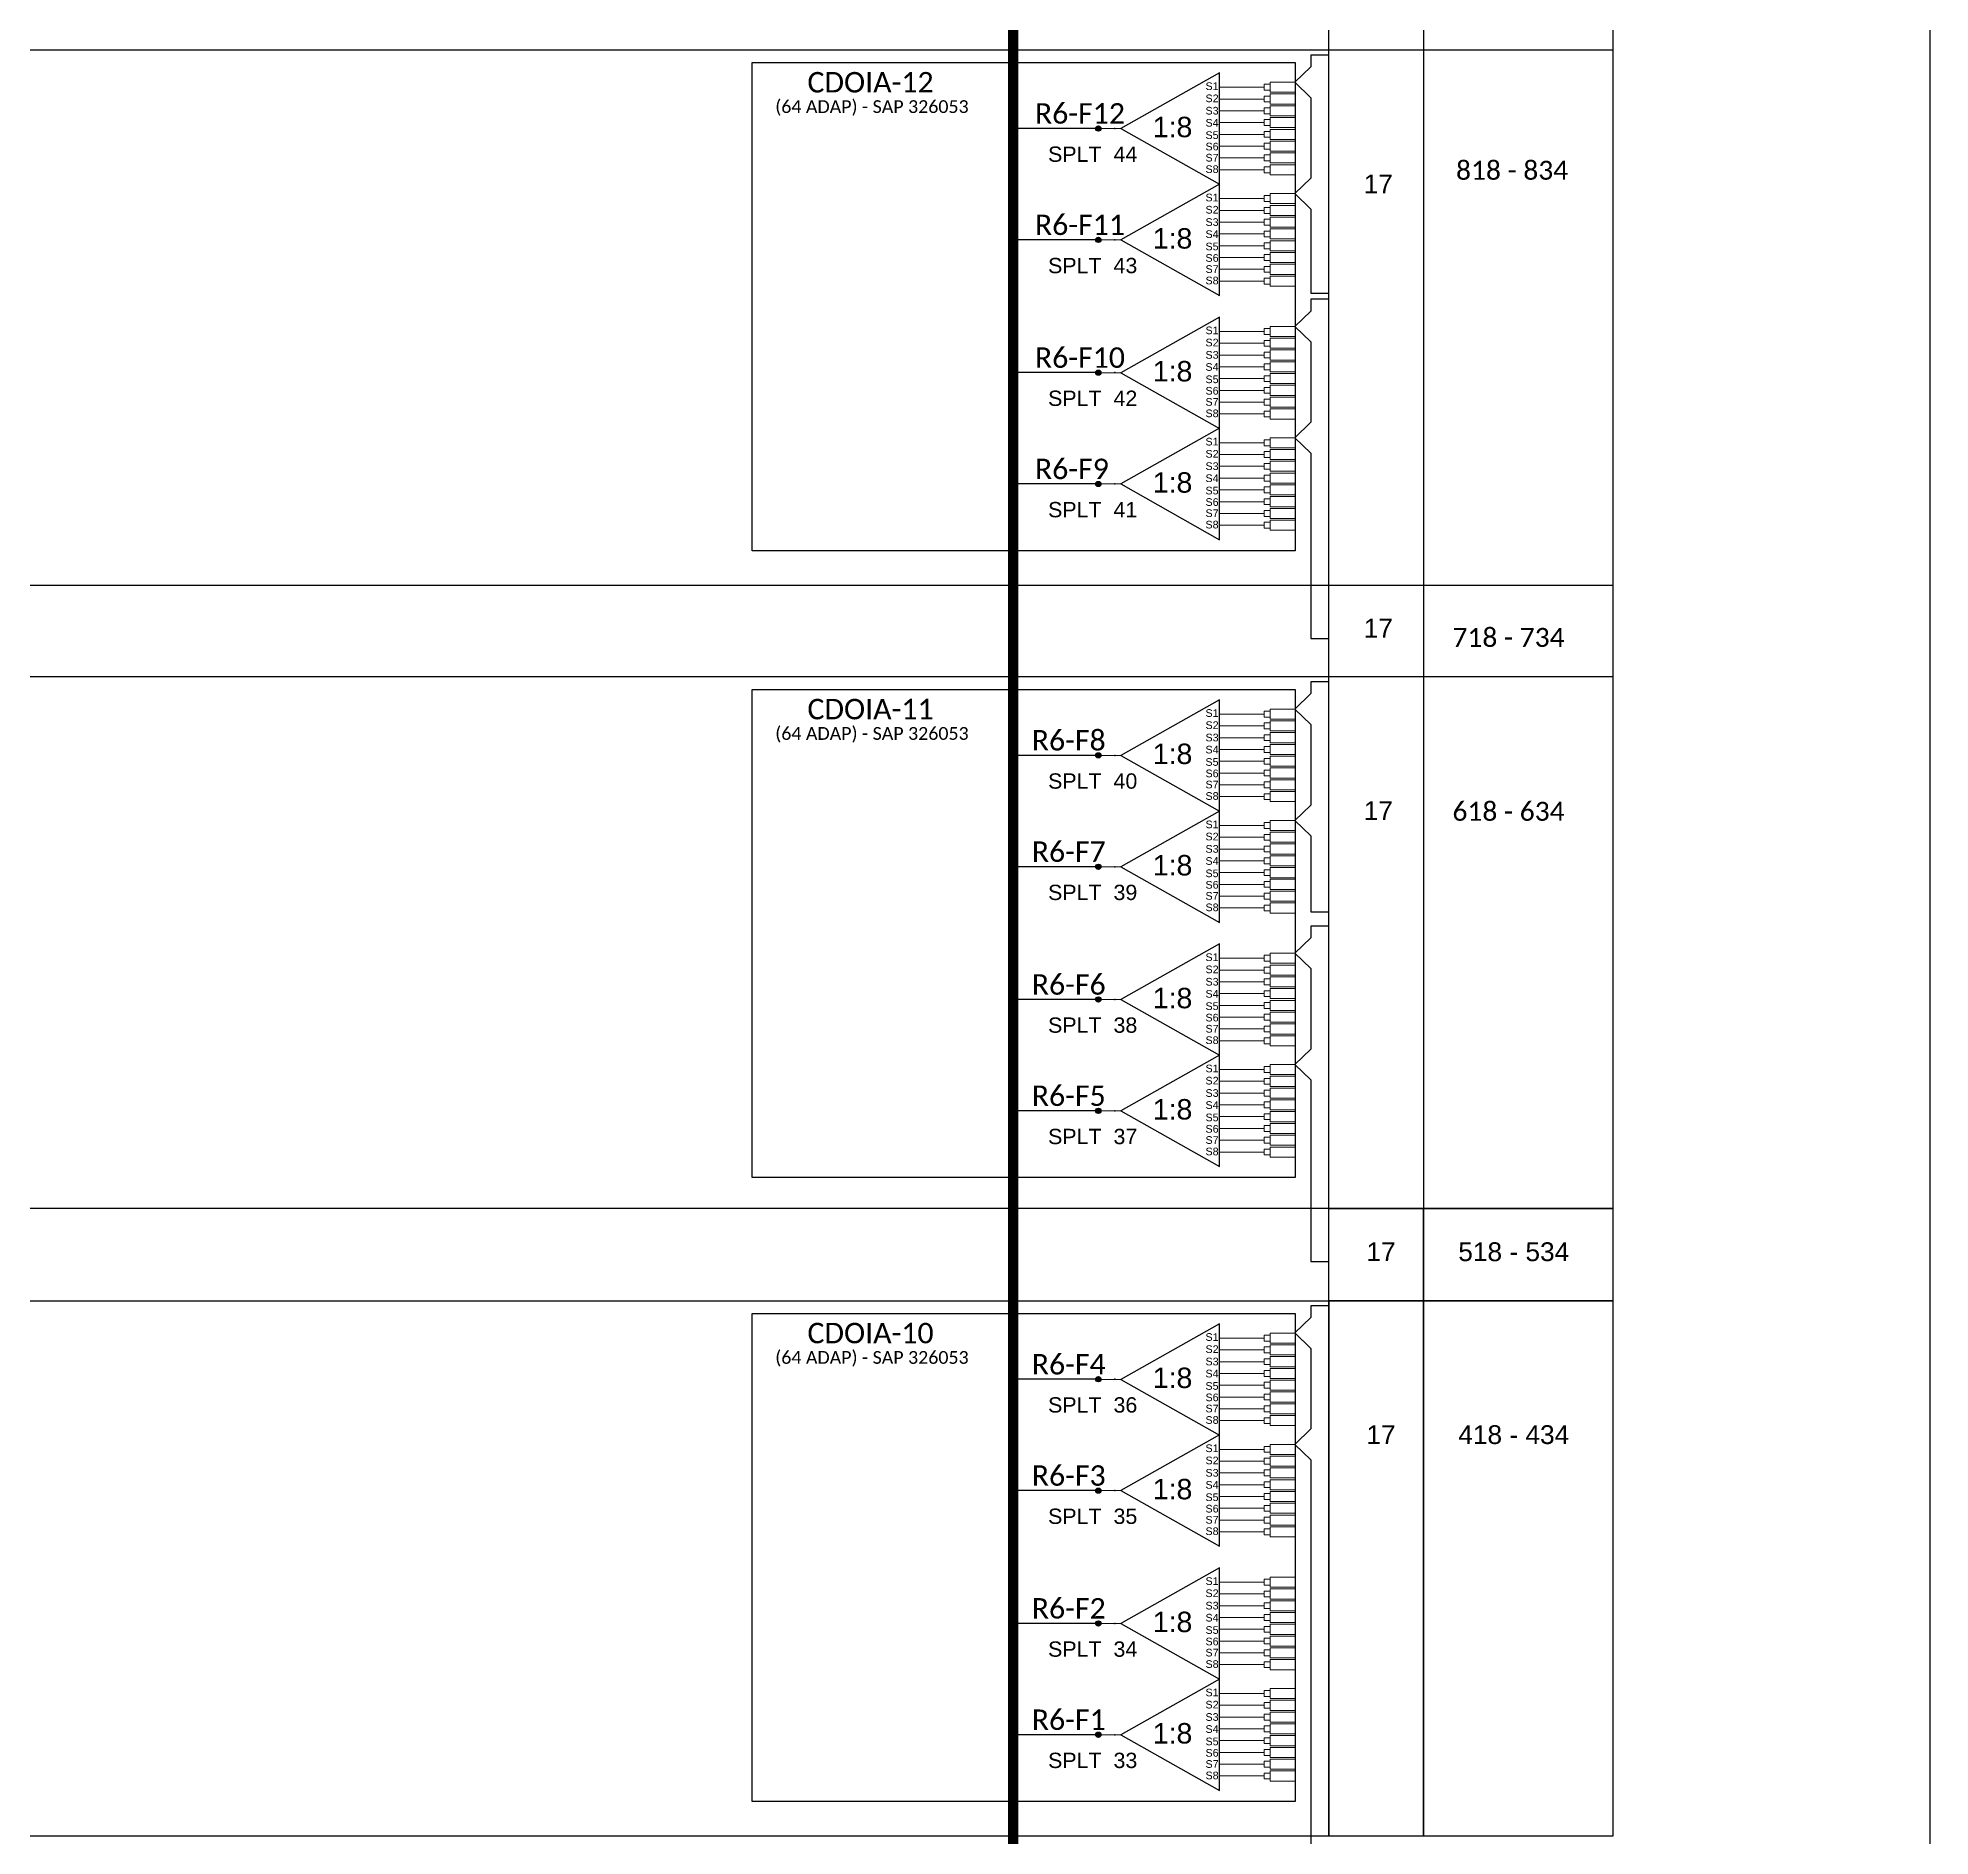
# Model space of a CAD drawing. Header units: metres. Extents: x -1286 to 424, y -500 to 94.
# Drawn here: x 238.7 to 423.9, y -290.3 to -114.3 of the extents above; entities that cross this region are included whole.
import ezdxf
from ezdxf.enums import TextEntityAlignment as Align

# ---------------------------------------------------------------- set-up
doc = ezdxf.new("R2010")
doc.units = ezdxf.units.M
doc.styles.add('ARIAL', font='arial.ttf')
doc.styles.add('WMF-Calibri0', font='calibri.ttf')

# ---------------------------------------------------------------- blocks, each defined once
blk = doc.blocks.new('SPLT_1-8_SC-APC')
at = {"color": 1}
blk.add_lwpolyline([(-7.37, -2.1), (-17.04, -7.55), (-7.37, -13), (-7.37, -2.1)], dxfattribs=at)
at = {"color": 3, "lineweight": 0}
for points in [[(-2.99, -3.51), (-7.37, -3.51)], [(-2.41, -3.02), (-2.41, -4)], [(-2.41, -3.02), (0, -3.02)], [(-7.37, -4.66), (-2.99, -4.66)], [(-2.41, -4), (0, -4)], [(-2.41, -4.17), (-2.41, -5.16)], [(-2.41, -4.17), (0, -4.17)], [(-2.41, -5.16), (0, -5.16)], [(-2.41, -5.32), (-2.41, -6.31)], [(-2.41, -5.32), (0, -5.32)], [(-7.37, -5.82), (-2.99, -5.82)], [(-7.37, -6.97), (-2.99, -6.97)], [(-2.41, -6.31), (0, -6.31)], [(-2.41, -6.48), (-2.41, -7.46)], [(-2.41, -6.48), (0, -6.48)], [(-7.37, -8.12), (-2.99, -8.12)], [(-2.41, -7.46), (0, -7.46)], [(-2.41, -7.63), (-2.41, -8.62)], [(-2.41, -7.63), (0, -7.63)], [(-2.41, -8.62), (0, -8.62)], [(-2.41, -8.78), (-2.41, -9.77)], [(-2.41, -8.78), (0, -8.78)], [(-7.37, -9.28), (-2.99, -9.28)], [(-7.37, -10.43), (-2.99, -10.43)], [(-2.41, -9.77), (0, -9.77)], [(-2.41, -9.94), (-2.41, -10.92)], [(-2.41, -9.94), (0, -9.94)], [(-2.41, -10.92), (0, -10.92)], [(-2.41, -11.09), (-2.41, -12.08)], [(-2.41, -11.09), (0, -11.09)], [(-7.37, -11.58), (-2.99, -11.58)], [(-2.41, -12.08), (0, -12.08)]]:
    blk.add_lwpolyline(points, dxfattribs=at)
for points in [[(-2.99, -3.22), (-2.41, -3.22), (-2.41, -3.8), (-2.99, -3.8)], [(-2.99, -4.38), (-2.41, -4.38), (-2.41, -4.95), (-2.99, -4.95)], [(-2.99, -5.53), (-2.41, -5.53), (-2.41, -6.1), (-2.99, -6.1)], [(-2.99, -6.68), (-2.41, -6.68), (-2.41, -7.26), (-2.99, -7.26)], [(-2.99, -7.84), (-2.41, -7.84), (-2.41, -8.41), (-2.99, -8.41)], [(-2.99, -8.99), (-2.41, -8.99), (-2.41, -9.56), (-2.99, -9.56)], [(-2.99, -10.14), (-2.41, -10.14), (-2.41, -10.72), (-2.99, -10.72)], [(-2.99, -11.3), (-2.41, -11.3), (-2.41, -11.87), (-2.99, -11.87)]]:
    blk.add_lwpolyline(points, close=True, dxfattribs=at)
at = {"color": 1, "lineweight": 0}
blk.add_lwpolyline([(-17.04, -7.55), (-19.26, -7.55)], dxfattribs=at)
at = {"color": 1, "style": 'ARIAL'}
for s, height, p in [('S1', 0.75, (-8.74, -3.78)), ('S2', 0.75, (-8.74, -4.97)), ('S3', 0.75, (-8.74, -6.18)), ('1:8', 2, (-13.91, -8.4)), ('S4', 0.75, (-8.74, -7.36)), ('S5', 0.75, (-8.74, -8.57)), ('S6', 0.75, (-8.74, -9.69)), ('S7', 0.75, (-8.74, -10.78)), ('S8', 0.75, (-8.74, -11.9))]:
    blk.add_text(s, height=height, dxfattribs=at).set_placement(p)

msp = doc.modelspace()

# ---------------------------------------------------------------- hatches: boundary and pattern name
h = msp.add_hatch(color=3)
h.dxf.hatch_style = 1
edge = h.paths.add_edge_path()
edge.add_arc((342.46, -123.15), 0.256, 0, 360)
h = msp.add_hatch(color=3)
h.dxf.hatch_style = 1
edge = h.paths.add_edge_path()
edge.add_arc((342.46, -134.05), 0.256, 0, 360)
h = msp.add_hatch(color=3)
h.dxf.hatch_style = 1
edge = h.paths.add_edge_path()
edge.add_arc((342.46, -147.04), 0.256, 0, 360)
h = msp.add_hatch(color=3)
h.dxf.hatch_style = 1
edge = h.paths.add_edge_path()
edge.add_arc((342.46, -157.94), 0.256, 0, 360)
h = msp.add_hatch(color=3)
h.dxf.hatch_style = 1
edge = h.paths.add_edge_path()
edge.add_arc((342.46, -184.5), 0.256, 0, 360)
h = msp.add_hatch(color=3)
h.dxf.hatch_style = 1
edge = h.paths.add_edge_path()
edge.add_arc((342.46, -195.4), 0.256, 0, 360)
h = msp.add_hatch(color=3)
h.dxf.hatch_style = 1
edge = h.paths.add_edge_path()
edge.add_arc((342.46, -208.39), 0.256, 0, 360)
h = msp.add_hatch(color=3)
h.dxf.hatch_style = 1
edge = h.paths.add_edge_path()
edge.add_arc((342.46, -219.29), 0.256, 0, 360)
h = msp.add_hatch(color=3)
h.dxf.hatch_style = 1
edge = h.paths.add_edge_path()
edge.add_arc((342.46, -245.56), 0.256, 0, 360)
h = msp.add_hatch(color=3)
h.dxf.hatch_style = 1
edge = h.paths.add_edge_path()
edge.add_arc((342.46, -256.46), 0.256, 0, 360)
h = msp.add_hatch(color=3)
h.dxf.hatch_style = 1
edge = h.paths.add_edge_path()
edge.add_arc((342.46, -269.46), 0.256, 0, 360)
h = msp.add_hatch(color=3)
h.dxf.hatch_style = 1
edge = h.paths.add_edge_path()
edge.add_arc((342.46, -280.35), 0.256, 0, 360)

# ---------------------------------------------------------------- linework, layer by layer
for points in [[(-417.13, -499.81), (423.87, -499.81), (423.87, 94.19), (-417.13, 94.19)], [(365.03, -228.86), (374.29, -228.86), (374.29, -237.89), (365.03, -237.89)], [(374.29, -228.86), (392.81, -228.86), (392.81, -237.89), (374.29, -237.89)], [(102.9, -237.89), (365.03, -237.89), (365.03, -290.28), (102.9, -290.28)], [(365.03, -237.89), (374.29, -237.89), (374.29, -290.28), (365.03, -290.28)], [(374.29, -237.89), (392.81, -237.89), (392.81, -290.28), (374.29, -290.28)]]:
    msp.add_lwpolyline(points, close=True)
for points in [[(392.81, -228.86), (56.61, -228.86), (56.61, 11.37)], [(365.03, -228.86), (365.03, 11.37)], [(374.29, 11.37), (374.29, -228.86)], [(392.81, 11.37), (392.81, -228.86)], [(392.81, -115.47), (56.61, -115.47)], [(392.81, -167.86), (56.61, -167.86)], [(392.81, -176.82), (56.61, -176.82)]]:
    msp.add_lwpolyline(points)
at = {"color": 4, "const_width": 1}
msp.add_lwpolyline([(334.13, 3.88), (334.13, -295.82), (294.83, -295.82), (294.83, -316.45), (263.27, -316.76), (263.27, -379.57)], dxfattribs=at)
at = {"color": 3}
for points in [[(364.92, -115.96), (363.26, -115.96), (363.26, -117.11), (361.69, -118.62), (363.25, -120.13), (363.25, -128.01), (361.69, -129.52), (363.25, -131.03), (363.25, -139.26), (364.91, -139.26)], [(364.92, -139.85), (363.26, -139.85), (363.26, -141.01), (361.69, -142.51), (363.25, -144.02), (363.25, -151.9), (361.69, -153.41), (363.25, -154.92), (363.25, -173.07), (364.91, -173.07)], [(364.92, -177.31), (363.26, -177.31), (363.26, -178.46), (361.69, -179.97), (363.25, -181.48), (363.25, -189.36), (361.69, -190.87), (363.25, -192.38), (363.25, -199.81), (364.91, -199.81)], [(364.92, -201.2), (363.26, -201.2), (363.26, -202.36), (361.69, -203.86), (363.25, -205.37), (363.25, -213.25), (361.69, -214.76), (363.25, -216.27), (363.25, -234.03), (364.91, -234.03)], [(364.92, -238.37), (363.26, -238.37), (363.26, -239.53), (361.69, -241.03), (363.25, -242.54), (363.25, -250.42), (361.69, -251.93), (363.25, -253.44), (363.25, -295.29), (364.91, -295.29)]]:
    msp.add_lwpolyline(points, dxfattribs=at)
at = {"color": 1}
for points in [[(308.59, -140.59), (308.59, -116.69), (361.72, -116.69), (361.72, -140.59)], [(361.72, -140.59), (361.72, -164.48), (308.59, -164.48), (308.59, -140.59)], [(308.59, -201.94), (308.59, -178.04), (361.72, -178.04), (361.72, -201.94)], [(361.72, -201.94), (361.72, -225.83), (308.59, -225.83), (308.59, -201.94)], [(308.59, -263), (308.59, -239.11), (361.72, -239.11), (361.72, -263)], [(361.72, -263), (361.72, -286.89), (308.59, -286.89), (308.59, -263)]]:
    msp.add_lwpolyline(points, dxfattribs=at)
at = {"color": 4}
for points in [[(342.43, -123.15), (334.59, -123.15)], [(342.43, -134.05), (334.59, -134.05)], [(342.43, -147.04), (334.59, -147.04)], [(342.43, -157.94), (334.59, -157.94)], [(342.43, -184.5), (334.59, -184.5)], [(342.43, -195.4), (334.59, -195.4)], [(342.43, -208.39), (334.59, -208.39)], [(342.43, -219.29), (334.59, -219.29)], [(342.43, -245.56), (334.59, -245.56)], [(342.43, -256.46), (334.59, -256.46)], [(342.43, -269.46), (334.59, -269.46)], [(342.43, -280.35), (334.59, -280.35)]]:
    msp.add_lwpolyline(points, dxfattribs=at)
at = {"color": 3}
for centre in [(342.46, -123.15), (342.46, -134.05), (342.46, -147.04), (342.46, -157.94), (342.46, -184.5), (342.46, -195.4), (342.46, -208.39), (342.46, -219.29), (342.46, -245.56), (342.46, -256.46), (342.46, -269.46), (342.46, -280.35)]:
    msp.add_circle(centre, 0.256, dxfattribs=at)
for p in [(344.07, -123.15), (344.07, -134.05), (344.07, -147.04), (344.07, -157.94), (344.07, -184.5), (344.07, -195.4), (344.07, -208.39), (344.07, -219.29), (344.07, -245.56), (344.07, -256.46), (344.07, -269.46), (344.07, -280.35)]:
    msp.add_point(p)

# ---------------------------------------------------------------- block references
for p in [(361.69, -115.6), (361.69, -126.5), (361.69, -139.5), (361.69, -150.39), (361.69, -176.95), (361.69, -187.85), (361.69, -200.85), (361.69, -211.74), (361.69, -238.02), (361.69, -248.91), (361.69, -261.91), (361.69, -272.81)]:
    msp.add_blockref('SPLT_1-8_SC-APC', p, dxfattribs=at)

# ---------------------------------------------------------------- texts
at = {"color": 1, "style": 'WMF-Calibri0'}
for s, p in [('CDOIA-12', (313.99, -119.62)), ('CDOIA-11', (313.99, -180.97)), ('CDOIA-10', (313.99, -242.04))]:
    msp.add_text(s, height=2, dxfattribs=at).set_placement(p)
for p in [(320.3, -121.63), (320.3, -182.98), (320.3, -244.05)]:
    msp.add_text('(64 ADAP) - SAP 326053', height=1.25, dxfattribs=at).set_placement(p, align=Align.CENTER)
at = {"color": 7}
for s, height, style, p in [('R6-F12', 2, 'WMF-Calibri0', (336.25, -122.67)), ('SPLT  44', 1.5, 'ARIAL', (337.54, -126.41)), ('SPLT  43', 1.5, 'ARIAL', (337.54, -137.31)), ('SPLT  42', 1.5, 'ARIAL', (337.54, -150.3)), ('SPLT  41', 1.5, 'ARIAL', (337.54, -161.2)), ('SPLT  40', 1.5, 'ARIAL', (337.54, -187.76)), ('SPLT  39', 1.5, 'ARIAL', (337.54, -198.66)), ('SPLT  38', 1.5, 'ARIAL', (337.54, -211.65)), ('SPLT  37', 1.5, 'ARIAL', (337.54, -222.55)), ('SPLT  36', 1.5, 'ARIAL', (337.54, -248.82)), ('SPLT  35', 1.5, 'ARIAL', (337.54, -259.72)), ('SPLT  34', 1.5, 'ARIAL', (337.54, -272.72)), ('SPLT  33', 1.5, 'ARIAL', (337.54, -283.61))]:
    msp.add_text(s, height=height, dxfattribs=dict(at, style=style)).set_placement(p)
at = {"style": 'WMF-Calibri0'}
for s, p in [('818 - 834', (377.47, -128.16)), ('718 - 734', (377.12, -173.88)), ('618 - 634', (377.12, -190.9))]:
    msp.add_text(s, height=1.854, dxfattribs=at).set_placement(p)
at = {"color": 4, "style": 'WMF-Calibri0'}
for s, p in [('R6-F11', (336.25, -133.57)), ('R6-F10', (336.25, -146.57)), ('R6-F9', (336.25, -157.46)), ('R6-F8', (335.94, -184.02)), ('R6-F7', (335.94, -194.92)), ('R6-F6', (335.94, -207.92)), ('R6-F5', (335.94, -218.81)), ('R6-F4', (335.94, -245.09)), ('R6-F3', (335.94, -255.98)), ('R6-F2', (335.94, -268.98)), ('R6-F1', (335.94, -279.88))]:
    msp.add_text(s, height=2, dxfattribs=at).set_placement(p)
at = {"color": 7, "style": 'ARIAL'}
for s, p in [('17', (370.13, -233.08)), ('518 - 534', (383.12, -233.08)), ('17', (370.13, -250.98)), ('418 - 434', (383.12, -250.98))]:
    msp.add_text(s, height=1.84, dxfattribs=at).set_placement(p, align=Align.MIDDLE_CENTER)
at = {"style": 'ARIAL', "flags": 12}
for p in [(369.86, -128.57), (369.86, -172.05), (369.86, -189.92)]:
    msp.add_attdef('17', text='XX', height=1.84, dxfattribs=at).set_placement(p, align=Align.MIDDLE_CENTER)

doc.saveas('drawing.dxf')
